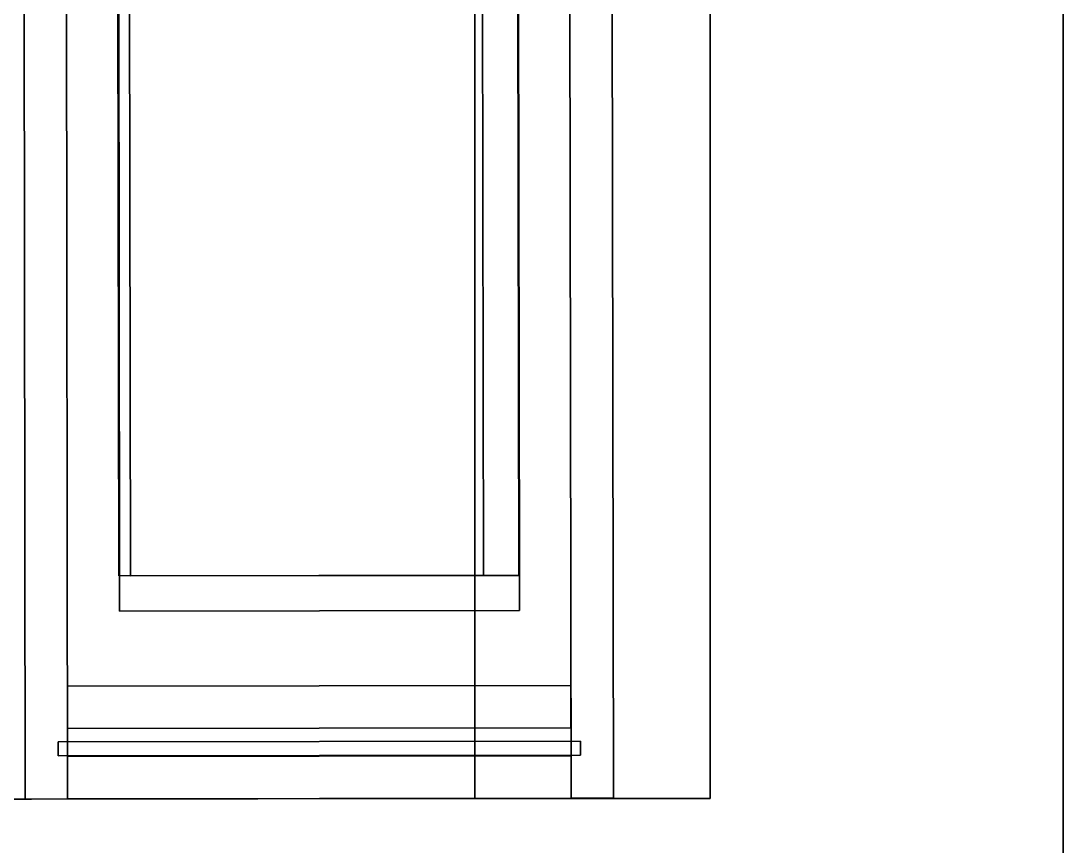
# Model space of a CAD drawing. Extents: x 0 to 3022, y -4615 to 0.
# Drawn here: x 2549 to 2992, y -4033.5 to -3682.5 of the extents above; entities that cross this region are included whole.
import ezdxf

# ---------------------------------------------------------------- set-up
doc = ezdxf.new("R2010")
doc.units = 0
for name, color, linetype in [('LAYER0', 7, 'CONTINUOUS'), ('LAYER1', 7, 'CONTINUOUS'), ('LAYER100', 7, 'CONTINUOUS'), ('LAYER101', 7, 'CONTINUOUS'), ('LAYER102', 7, 'CONTINUOUS'), ('LAYER103', 7, 'CONTINUOUS'), ('LAYER143', 7, 'CONTINUOUS'), ('LAYER666', 7, 'CONTINUOUS'), ('LAYER778', 7, 'CONTINUOUS'), ('LAYER779', 7, 'CONTINUOUS'), ('LAYER780', 7, 'CONTINUOUS'), ('LAYER781', 7, 'CONTINUOUS'), ('LAYER782', 7, 'CONTINUOUS'), ('LAYER783', 7, 'CONTINUOUS'), ('LAYER784', 7, 'CONTINUOUS'), ('LAYER785', 7, 'CONTINUOUS'), ('LAYER786', 7, 'CONTINUOUS'), ('LAYER787', 7, 'CONTINUOUS'), ('LAYER789', 7, 'CONTINUOUS'), ('LAYER790', 7, 'CONTINUOUS'), ('LAYER791', 7, 'CONTINUOUS'), ('LAYER96', 7, 'CONTINUOUS'), ('LAYER97', 7, 'CONTINUOUS'), ('LAYER98', 7, 'CONTINUOUS')]:
    doc.layers.add(name, color=color, linetype=linetype)

msp = doc.modelspace()

# ---------------------------------------------------------------- linework, layer by layer
at = {"layer": 'LAYER0', "invisible_edges": 1}
for points in [[(2992, 0), (0, -4167.22), (0, 0), (2992, 0)], [(2992, -4162.78, 5), (0, 0, 5), (0, -4167.22, 5), (2992, -4162.78, 5)], [(0, 0, 5), (2992, -4162.78, 5), (2992, 0, 5), (0, 0, 5)], [(0, -4167.22), (2992, 0), (2992, -4162.78), (0, -4167.22)], [(2992, 0), (2992, -4162.78, 5), (2992, -4162.78), (2992, 0)], [(2992, -4162.78, 5), (2992, 0), (2992, 0, 5), (2992, -4162.78, 5)]]:
    msp.add_3dface(points, dxfattribs=at)
at = {"layer": 'LAYER1'}
for points, invisible_edges in [([(2992, -4162.78, 2611), (2992, -3341, 2205), (2992, 0, 2611), (2992, -4162.78, 2611)], 3), ([(2842, -3341, 2205), (2842, -4013, 2611), (2842, -150, 2611), (2842, -3341, 2205)], 5), ([(2992, -4162.78, 5), (2842, -4013, 5), (2992, -3341, 5), (2992, -4162.78, 5)], 3), ([(2992, -3341, 5), (2842, -4013, 5), (2842, -3341, 5), (2992, -3341, 5)], 1), ([(2842, -4013, 2611), (2842, -3341, 2205), (2842, -4013, 5), (2842, -4013, 2611)], 3), ([(2842, -3341, 5), (2842, -4013, 5), (2842, -3341, 2205), (2842, -3341, 5)], 2), ([(2992, -4162.78, 2611), (2992, -3341, 5), (2992, -3341, 2205), (2992, -4162.78, 2611)], 5), ([(2992, -3341, 5), (2992, -4162.78, 2611), (2992, -4162.78, 5), (2992, -3341, 5)], 1), ([(2992, -4162.78, 5), (150, -4017, 5), (2842, -4013, 5), (2992, -4162.78, 5)], 5), ([(150, -4017, 2611), (2842, -4013, 5), (150, -4017, 5), (150, -4017, 2611)], 1), ([(2842, -4013, 5), (150, -4017, 2611), (2842, -4013, 2611), (2842, -4013, 5)], 1), ([(0, -4167.22, 5), (150, -4017, 5), (2992, -4162.78, 5), (0, -4167.22, 5)], 3)]:
    msp.add_3dface(points, dxfattribs=dict(at, invisible_edges=invisible_edges))
at = {"layer": 'LAYER100', "invisible_edges": 1}
for points in [[(2568.812, -3983.406, 84.9997), (2782.785, -3965.088, 84.9998), (2568.785, -3965.406, 84.9997), (2568.812, -3983.406, 84.9997)], [(2782.785, -3965.088, 84.9998), (2568.786, -3965.406, 4.9997), (2568.785, -3965.406, 84.9997), (2782.785, -3965.088, 84.9998)], [(2568.786, -3965.406, 4.9997), (2568.812, -3983.406, 84.9997), (2568.785, -3965.406, 84.9997), (2568.786, -3965.406, 4.9997)], [(2782.812, -3983.088, 4.9998), (2568.786, -3965.406, 4.9997), (2782.785, -3965.088, 4.9998), (2782.812, -3983.088, 4.9998)], [(2568.786, -3965.406, 4.9997), (2782.785, -3965.088, 84.9998), (2782.785, -3965.088, 4.9998), (2568.786, -3965.406, 4.9997)], [(2568.786, -3965.406, 4.9997), (2782.812, -3983.088, 4.9998), (2568.812, -3983.406, 4.9997), (2568.786, -3965.406, 4.9997)], [(2568.812, -3983.406, 84.9997), (2568.786, -3965.406, 4.9997), (2568.812, -3983.406, 4.9997), (2568.812, -3983.406, 84.9997)], [(2782.785, -3965.088, 84.9998), (2568.812, -3983.406, 84.9997), (2782.812, -3983.088, 84.9998), (2782.785, -3965.088, 84.9998)], [(2782.785, -3965.088, 84.9998), (2782.812, -3983.088, 4.9998), (2782.785, -3965.088, 4.9998), (2782.785, -3965.088, 84.9998)], [(2782.812, -3983.088, 4.9998), (2782.785, -3965.088, 84.9998), (2782.812, -3983.088, 84.9998), (2782.812, -3983.088, 4.9998)], [(2568.812, -3983.406, 84.9997), (2782.812, -3983.088, 4.9998), (2782.812, -3983.088, 84.9998), (2568.812, -3983.406, 84.9997)], [(2782.812, -3983.088, 4.9998), (2568.812, -3983.406, 84.9997), (2568.812, -3983.406, 4.9997), (2782.812, -3983.088, 4.9998)]]:
    msp.add_3dface(points, dxfattribs=at)
at = {"layer": 'LAYER101', "invisible_edges": 1}
for points in [[(2567.994, -3433.407, 2358.992), (2782.856, -4013.088, 2358.992), (2781.994, -3433.089, 2358.992), (2567.994, -3433.407, 2358.992)], [(2781.994, -3433.089, 2340.992), (2568.856, -4013.406, 2340.992), (2567.994, -3433.407, 2340.992), (2781.994, -3433.089, 2340.992)], [(2568.856, -4013.406, 2340.992), (2781.994, -3433.089, 2340.992), (2782.856, -4013.088, 2340.992), (2568.856, -4013.406, 2340.992)], [(2782.856, -4013.088, 2358.992), (2781.994, -3433.089, 2340.992), (2781.994, -3433.089, 2358.992), (2782.856, -4013.088, 2358.992)], [(2781.994, -3433.089, 2340.992), (2782.856, -4013.088, 2358.992), (2782.856, -4013.088, 2340.992), (2781.994, -3433.089, 2340.992)], [(2782.856, -4013.088, 2358.992), (2567.994, -3433.407, 2358.992), (2568.856, -4013.406, 2358.992), (2782.856, -4013.088, 2358.992)], [(2568.856, -4013.406, 2340.992), (2567.994, -3433.407, 2358.992), (2567.994, -3433.407, 2340.992), (2568.856, -4013.406, 2340.992)], [(2567.994, -3433.407, 2358.992), (2568.856, -4013.406, 2340.992), (2568.856, -4013.406, 2358.992), (2567.994, -3433.407, 2358.992)], [(2568.856, -4013.406, 2340.992), (2782.856, -4013.088, 2358.992), (2568.856, -4013.406, 2358.992), (2568.856, -4013.406, 2340.992)], [(2782.856, -4013.088, 2358.992), (2568.856, -4013.406, 2340.992), (2782.856, -4013.088, 2340.992), (2782.856, -4013.088, 2358.992)]]:
    msp.add_3dface(points, dxfattribs=at)
at = {"layer": 'LAYER102', "invisible_edges": 1}
for points in [[(2564.821, -3989.112, 2345), (2786.821, -3988.782, 98.9998), (2564.821, -3989.112, 98.9998), (2564.821, -3989.112, 2345)], [(2786.821, -3988.782, 98.9998), (2564.821, -3989.112, 2345), (2786.821, -3988.782, 2345), (2786.821, -3988.782, 98.9998)], [(2786.821, -3988.782, 98.9998), (2564.83, -3995.112, 98.9998), (2564.821, -3989.112, 98.9998), (2786.821, -3988.782, 98.9998)], [(2564.821, -3989.112, 2345), (2786.83, -3994.782, 2345), (2786.821, -3988.782, 2345), (2564.821, -3989.112, 2345)], [(2786.83, -3994.782, 2345), (2564.821, -3989.112, 2345), (2564.83, -3995.112, 2345), (2786.83, -3994.782, 2345)], [(2564.83, -3995.112, 98.9998), (2564.821, -3989.112, 2345), (2564.821, -3989.112, 98.9998), (2564.83, -3995.112, 98.9998)], [(2564.821, -3989.112, 2345), (2564.83, -3995.112, 98.9998), (2564.83, -3995.112, 2345), (2564.821, -3989.112, 2345)], [(2564.83, -3995.112, 98.9998), (2786.821, -3988.782, 98.9998), (2786.83, -3994.782, 98.9998), (2564.83, -3995.112, 98.9998)], [(2786.83, -3994.782, 2345), (2786.821, -3988.782, 98.9998), (2786.821, -3988.782, 2345), (2786.83, -3994.782, 2345)], [(2786.821, -3988.782, 98.9998), (2786.83, -3994.782, 2345), (2786.83, -3994.782, 98.9998), (2786.821, -3988.782, 98.9998)], [(2786.83, -3994.782, 2345), (2564.83, -3995.112, 98.9998), (2786.83, -3994.782, 98.9998), (2786.83, -3994.782, 2345)], [(2564.83, -3995.112, 98.9998), (2786.83, -3994.782, 2345), (2564.83, -3995.112, 2345), (2564.83, -3995.112, 98.9998)]]:
    msp.add_3dface(points, dxfattribs=at)
at = {"layer": 'LAYER103', "invisible_edges": 1}
for points in [[(2568.857, -4013.406, 1281.996), (2782.83, -3995.088, 1281.996), (2568.83, -3995.406, 1281.996), (2568.857, -4013.406, 1281.996)], [(2782.83, -3995.088, 1281.996), (2568.831, -3995.406, 1161.996), (2568.83, -3995.406, 1281.996), (2782.83, -3995.088, 1281.996)], [(2568.831, -3995.406, 1161.996), (2568.857, -4013.406, 1281.996), (2568.83, -3995.406, 1281.996), (2568.831, -3995.406, 1161.996)], [(2782.857, -4013.088, 1161.996), (2568.831, -3995.406, 1161.996), (2782.83, -3995.088, 1161.996), (2782.857, -4013.088, 1161.996)], [(2568.831, -3995.406, 1161.996), (2782.83, -3995.088, 1281.996), (2782.83, -3995.088, 1161.996), (2568.831, -3995.406, 1161.996)], [(2568.831, -3995.406, 1161.996), (2782.857, -4013.088, 1161.996), (2568.857, -4013.406, 1161.996), (2568.831, -3995.406, 1161.996)], [(2568.857, -4013.406, 1281.996), (2568.831, -3995.406, 1161.996), (2568.857, -4013.406, 1161.996), (2568.857, -4013.406, 1281.996)], [(2782.83, -3995.088, 1281.996), (2568.857, -4013.406, 1281.996), (2782.857, -4013.088, 1281.996), (2782.83, -3995.088, 1281.996)], [(2782.83, -3995.088, 1281.996), (2782.857, -4013.088, 1161.996), (2782.83, -3995.088, 1161.996), (2782.83, -3995.088, 1281.996)], [(2782.857, -4013.088, 1161.996), (2782.83, -3995.088, 1281.996), (2782.857, -4013.088, 1281.996), (2782.857, -4013.088, 1161.996)], [(2568.857, -4013.406, 1281.996), (2782.857, -4013.088, 1161.996), (2782.857, -4013.088, 1281.996), (2568.857, -4013.406, 1281.996)], [(2782.857, -4013.088, 1161.996), (2568.857, -4013.406, 1281.996), (2568.857, -4013.406, 1161.996), (2782.857, -4013.088, 1161.996)]]:
    msp.add_3dface(points, dxfattribs=at)
at = {"layer": 'LAYER143', "invisible_edges": 1}
for points in [[(2550.858, -4013.432, 5), (2531.996, -3433.46, 5), (2549.996, -3433.433, 5), (2550.858, -4013.432, 5)], [(2532.858, -4013.459, 2555), (2549.996, -3433.433, 2555), (2531.996, -3433.46, 2555), (2532.858, -4013.459, 2555)], [(2531.996, -3433.46, 5), (2550.858, -4013.432, 5), (2532.858, -4013.459, 5), (2531.996, -3433.46, 5)], [(2549.996, -3433.433, 2555), (2532.858, -4013.459, 2555), (2550.858, -4013.432, 2555), (2549.996, -3433.433, 2555)], [(2549.996, -3433.433, 2555), (2550.858, -4013.432, 5), (2549.996, -3433.433, 5), (2549.996, -3433.433, 2555)], [(2550.858, -4013.432, 5), (2549.996, -3433.433, 2555), (2550.858, -4013.432, 2555), (2550.858, -4013.432, 5)], [(2550.858, -4013.432, 5), (2532.858, -4013.459, 2555), (2532.858, -4013.459, 5), (2550.858, -4013.432, 5)], [(2532.858, -4013.459, 2555), (2550.858, -4013.432, 5), (2550.858, -4013.432, 2555), (2532.858, -4013.459, 2555)]]:
    msp.add_3dface(points, dxfattribs=at)
at = {"layer": 'LAYER666', "invisible_edges": 1}
for points in [[(2842, -3403.149, 2365), (2742, -4013.149, 2365), (2742, -3403.149, 2365), (2842, -3403.149, 2365)], [(2742, -4013.149, 2365), (2842, -3403.149, 2365), (2842, -4013.149, 2365), (2742, -4013.149, 2365)], [(2742, -3403.149, 2611), (2742, -4013.149, 2365), (2742, -4013.149, 2611), (2742, -3403.149, 2611)], [(2742, -4013.149, 2365), (2742, -3403.149, 2611), (2742, -3403.149, 2365), (2742, -4013.149, 2365)], [(2842, -4013.149, 2611), (2742, -3403.149, 2611), (2742, -4013.149, 2611), (2842, -4013.149, 2611)], [(2742, -3403.149, 2611), (2842, -4013.149, 2611), (2842, -3403.149, 2611), (2742, -3403.149, 2611)], [(2842, -3403.149, 2365), (2842, -4013.149, 2611), (2842, -4013.149, 2365), (2842, -3403.149, 2365)], [(2842, -4013.149, 2611), (2842, -3403.149, 2365), (2842, -3403.149, 2611), (2842, -4013.149, 2611)], [(2842, -4013.149, 2611), (2742, -4013.149, 2365), (2842, -4013.149, 2365), (2842, -4013.149, 2611)], [(2742, -4013.149, 2365), (2842, -4013.149, 2611), (2742, -4013.149, 2611), (2742, -4013.149, 2365)]]:
    msp.add_3dface(points, dxfattribs=at)
at = {"layer": 'LAYER778', "invisible_edges": 1}
for points in [[(2760.939, -3918.333, 2270), (2590.27, -3468.587, 2270), (2760.27, -3468.334, 2270), (2760.939, -3918.333, 2270)], [(2590.939, -3918.586, 2285), (2760.27, -3468.334, 2285), (2590.27, -3468.587, 2285), (2590.939, -3918.586, 2285)], [(2590.27, -3468.587, 2270), (2760.939, -3918.333, 2270), (2590.939, -3918.586, 2270), (2590.27, -3468.587, 2270)], [(2590.939, -3918.586, 2285), (2590.27, -3468.587, 2270), (2590.939, -3918.586, 2270), (2590.939, -3918.586, 2285)], [(2590.27, -3468.587, 2270), (2590.939, -3918.586, 2285), (2590.27, -3468.587, 2285), (2590.27, -3468.587, 2270)], [(2760.27, -3468.334, 2285), (2590.939, -3918.586, 2285), (2760.939, -3918.333, 2285), (2760.27, -3468.334, 2285)], [(2760.27, -3468.334, 2285), (2760.939, -3918.333, 2270), (2760.27, -3468.334, 2270), (2760.27, -3468.334, 2285)], [(2760.939, -3918.333, 2270), (2760.27, -3468.334, 2285), (2760.939, -3918.333, 2285), (2760.939, -3918.333, 2270)], [(2760.939, -3918.333, 2270), (2590.939, -3918.586, 2285), (2590.939, -3918.586, 2270), (2760.939, -3918.333, 2270)], [(2590.939, -3918.586, 2285), (2760.939, -3918.333, 2270), (2760.939, -3918.333, 2285), (2590.939, -3918.586, 2285)]]:
    msp.add_3dface(points, dxfattribs=at)
at = {"layer": 'LAYER779', "invisible_edges": 1}
for points in [[(2745.582, -3918.357, 565.0004), (2594.913, -3468.581, 565.0004), (2744.913, -3468.358, 565.0004), (2745.582, -3918.357, 565.0004)], [(2595.582, -3918.581, 580.0004), (2744.913, -3468.358, 580.0004), (2594.913, -3468.581, 580.0004), (2595.582, -3918.581, 580.0004)], [(2594.913, -3468.581, 565.0004), (2745.582, -3918.357, 565.0004), (2595.582, -3918.581, 565.0004), (2594.913, -3468.581, 565.0004)], [(2595.582, -3918.581, 580.0004), (2594.913, -3468.581, 565.0004), (2595.582, -3918.581, 565.0004), (2595.582, -3918.581, 580.0004)], [(2594.913, -3468.581, 565.0004), (2595.582, -3918.581, 580.0004), (2594.913, -3468.581, 580.0004), (2594.913, -3468.581, 565.0004)], [(2744.913, -3468.358, 580.0004), (2595.582, -3918.581, 580.0004), (2745.582, -3918.357, 580.0004), (2744.913, -3468.358, 580.0004)], [(2744.913, -3468.358, 580.0004), (2745.582, -3918.357, 565.0004), (2744.913, -3468.358, 565.0004), (2744.913, -3468.358, 580.0004)], [(2745.582, -3918.357, 565.0004), (2744.913, -3468.358, 580.0004), (2745.582, -3918.357, 580.0004), (2745.582, -3918.357, 565.0004)], [(2745.582, -3918.357, 565.0004), (2595.582, -3918.581, 580.0004), (2595.582, -3918.581, 565.0004), (2745.582, -3918.357, 565.0004)], [(2595.582, -3918.581, 580.0004), (2745.582, -3918.357, 565.0004), (2745.582, -3918.357, 580.0004), (2595.582, -3918.581, 580.0004)]]:
    msp.add_3dface(points, dxfattribs=at)
at = {"layer": 'LAYER780', "invisible_edges": 1}
for points in [[(2745.582, -3918.357, 780.0004), (2594.913, -3468.581, 780.0004), (2744.913, -3468.358, 780.0004), (2745.582, -3918.357, 780.0004)], [(2595.582, -3918.581, 795.0004), (2744.913, -3468.358, 795.0004), (2594.913, -3468.581, 795.0004), (2595.582, -3918.581, 795.0004)], [(2594.913, -3468.581, 780.0004), (2745.582, -3918.357, 780.0004), (2595.582, -3918.581, 780.0004), (2594.913, -3468.581, 780.0004)], [(2595.582, -3918.581, 795.0004), (2594.913, -3468.581, 780.0004), (2595.582, -3918.581, 780.0004), (2595.582, -3918.581, 795.0004)], [(2594.913, -3468.581, 780.0004), (2595.582, -3918.581, 795.0004), (2594.913, -3468.581, 795.0004), (2594.913, -3468.581, 780.0004)], [(2744.913, -3468.358, 795.0004), (2595.582, -3918.581, 795.0004), (2745.582, -3918.357, 795.0004), (2744.913, -3468.358, 795.0004)], [(2744.913, -3468.358, 795.0004), (2745.582, -3918.357, 780.0004), (2744.913, -3468.358, 780.0004), (2744.913, -3468.358, 795.0004)], [(2745.582, -3918.357, 780.0004), (2744.913, -3468.358, 795.0004), (2745.582, -3918.357, 795.0004), (2745.582, -3918.357, 780.0004)], [(2745.582, -3918.357, 780.0004), (2595.582, -3918.581, 795.0004), (2595.582, -3918.581, 780.0004), (2745.582, -3918.357, 780.0004)], [(2595.582, -3918.581, 795.0004), (2745.582, -3918.357, 780.0004), (2745.582, -3918.357, 795.0004), (2595.582, -3918.581, 795.0004)]]:
    msp.add_3dface(points, dxfattribs=at)
at = {"layer": 'LAYER781', "invisible_edges": 1}
for points in [[(2745.582, -3918.357, 995.0004), (2594.913, -3468.581, 995.0004), (2744.913, -3468.358, 995.0004), (2745.582, -3918.357, 995.0004)], [(2595.582, -3918.581, 1010), (2744.913, -3468.358, 1010), (2594.913, -3468.581, 1010), (2595.582, -3918.581, 1010)], [(2594.913, -3468.581, 995.0004), (2745.582, -3918.357, 995.0004), (2595.582, -3918.581, 995.0004), (2594.913, -3468.581, 995.0004)], [(2595.582, -3918.581, 1010), (2594.913, -3468.581, 995.0004), (2595.582, -3918.581, 995.0004), (2595.582, -3918.581, 1010)], [(2594.913, -3468.581, 995.0004), (2595.582, -3918.581, 1010), (2594.913, -3468.581, 1010), (2594.913, -3468.581, 995.0004)], [(2744.913, -3468.358, 1010), (2595.582, -3918.581, 1010), (2745.582, -3918.357, 1010), (2744.913, -3468.358, 1010)], [(2744.913, -3468.358, 1010), (2745.582, -3918.357, 995.0004), (2744.913, -3468.358, 995.0004), (2744.913, -3468.358, 1010)], [(2745.582, -3918.357, 995.0004), (2744.913, -3468.358, 1010), (2745.582, -3918.357, 1010), (2745.582, -3918.357, 995.0004)], [(2745.582, -3918.357, 995.0004), (2595.582, -3918.581, 1010), (2595.582, -3918.581, 995.0004), (2745.582, -3918.357, 995.0004)], [(2595.582, -3918.581, 1010), (2745.582, -3918.357, 995.0004), (2745.582, -3918.357, 1010), (2595.582, -3918.581, 1010)]]:
    msp.add_3dface(points, dxfattribs=at)
at = {"layer": 'LAYER782', "invisible_edges": 1}
for points in [[(2745.582, -3918.357, 1210), (2594.913, -3468.581, 1210), (2744.913, -3468.358, 1210), (2745.582, -3918.357, 1210)], [(2595.582, -3918.581, 1225), (2744.913, -3468.358, 1225), (2594.913, -3468.581, 1225), (2595.582, -3918.581, 1225)], [(2594.913, -3468.581, 1210), (2745.582, -3918.357, 1210), (2595.582, -3918.581, 1210), (2594.913, -3468.581, 1210)], [(2595.582, -3918.581, 1225), (2594.913, -3468.581, 1210), (2595.582, -3918.581, 1210), (2595.582, -3918.581, 1225)], [(2594.913, -3468.581, 1210), (2595.582, -3918.581, 1225), (2594.913, -3468.581, 1225), (2594.913, -3468.581, 1210)], [(2744.913, -3468.358, 1225), (2595.582, -3918.581, 1225), (2745.582, -3918.357, 1225), (2744.913, -3468.358, 1225)], [(2744.913, -3468.358, 1225), (2745.582, -3918.357, 1210), (2744.913, -3468.358, 1210), (2744.913, -3468.358, 1225)], [(2745.582, -3918.357, 1210), (2744.913, -3468.358, 1225), (2745.582, -3918.357, 1225), (2745.582, -3918.357, 1210)], [(2745.582, -3918.357, 1210), (2595.582, -3918.581, 1225), (2595.582, -3918.581, 1210), (2745.582, -3918.357, 1210)], [(2595.582, -3918.581, 1225), (2745.582, -3918.357, 1210), (2745.582, -3918.357, 1225), (2595.582, -3918.581, 1225)]]:
    msp.add_3dface(points, dxfattribs=at)
at = {"layer": 'LAYER783', "invisible_edges": 1}
for points in [[(2745.582, -3918.357, 1425), (2594.913, -3468.581, 1425), (2744.913, -3468.358, 1425), (2745.582, -3918.357, 1425)], [(2595.582, -3918.581, 1440), (2744.913, -3468.358, 1440), (2594.913, -3468.581, 1440), (2595.582, -3918.581, 1440)], [(2594.913, -3468.581, 1425), (2745.582, -3918.357, 1425), (2595.582, -3918.581, 1425), (2594.913, -3468.581, 1425)], [(2595.582, -3918.581, 1440), (2594.913, -3468.581, 1425), (2595.582, -3918.581, 1425), (2595.582, -3918.581, 1440)], [(2594.913, -3468.581, 1425), (2595.582, -3918.581, 1440), (2594.913, -3468.581, 1440), (2594.913, -3468.581, 1425)], [(2744.913, -3468.358, 1440), (2595.582, -3918.581, 1440), (2745.582, -3918.357, 1440), (2744.913, -3468.358, 1440)], [(2744.913, -3468.358, 1440), (2745.582, -3918.357, 1425), (2744.913, -3468.358, 1425), (2744.913, -3468.358, 1440)], [(2745.582, -3918.357, 1425), (2744.913, -3468.358, 1440), (2745.582, -3918.357, 1440), (2745.582, -3918.357, 1425)], [(2745.582, -3918.357, 1425), (2595.582, -3918.581, 1440), (2595.582, -3918.581, 1425), (2745.582, -3918.357, 1425)], [(2595.582, -3918.581, 1440), (2745.582, -3918.357, 1425), (2745.582, -3918.357, 1440), (2595.582, -3918.581, 1440)]]:
    msp.add_3dface(points, dxfattribs=at)
at = {"layer": 'LAYER784', "invisible_edges": 1}
for points in [[(2745.582, -3918.357, 1640), (2594.913, -3468.581, 1640), (2744.913, -3468.358, 1640), (2745.582, -3918.357, 1640)], [(2595.582, -3918.581, 1655), (2744.913, -3468.358, 1655), (2594.913, -3468.581, 1655), (2595.582, -3918.581, 1655)], [(2594.913, -3468.581, 1640), (2745.582, -3918.357, 1640), (2595.582, -3918.581, 1640), (2594.913, -3468.581, 1640)], [(2595.582, -3918.581, 1655), (2594.913, -3468.581, 1640), (2595.582, -3918.581, 1640), (2595.582, -3918.581, 1655)], [(2594.913, -3468.581, 1640), (2595.582, -3918.581, 1655), (2594.913, -3468.581, 1655), (2594.913, -3468.581, 1640)], [(2744.913, -3468.358, 1655), (2595.582, -3918.581, 1655), (2745.582, -3918.357, 1655), (2744.913, -3468.358, 1655)], [(2744.913, -3468.358, 1655), (2745.582, -3918.357, 1640), (2744.913, -3468.358, 1640), (2744.913, -3468.358, 1655)], [(2745.582, -3918.357, 1640), (2744.913, -3468.358, 1655), (2745.582, -3918.357, 1655), (2745.582, -3918.357, 1640)], [(2745.582, -3918.357, 1640), (2595.582, -3918.581, 1655), (2595.582, -3918.581, 1640), (2745.582, -3918.357, 1640)], [(2595.582, -3918.581, 1655), (2745.582, -3918.357, 1640), (2745.582, -3918.357, 1655), (2595.582, -3918.581, 1655)]]:
    msp.add_3dface(points, dxfattribs=at)
at = {"layer": 'LAYER785', "invisible_edges": 1}
for points in [[(2745.582, -3918.357, 1855), (2594.913, -3468.581, 1855), (2744.913, -3468.358, 1855), (2745.582, -3918.357, 1855)], [(2595.582, -3918.581, 1870), (2744.913, -3468.358, 1870), (2594.913, -3468.581, 1870), (2595.582, -3918.581, 1870)], [(2594.913, -3468.581, 1855), (2745.582, -3918.357, 1855), (2595.582, -3918.581, 1855), (2594.913, -3468.581, 1855)], [(2595.582, -3918.581, 1870), (2594.913, -3468.581, 1855), (2595.582, -3918.581, 1855), (2595.582, -3918.581, 1870)], [(2594.913, -3468.581, 1855), (2595.582, -3918.581, 1870), (2594.913, -3468.581, 1870), (2594.913, -3468.581, 1855)], [(2744.913, -3468.358, 1870), (2595.582, -3918.581, 1870), (2745.582, -3918.357, 1870), (2744.913, -3468.358, 1870)], [(2744.913, -3468.358, 1870), (2745.582, -3918.357, 1855), (2744.913, -3468.358, 1855), (2744.913, -3468.358, 1870)], [(2745.582, -3918.357, 1855), (2744.913, -3468.358, 1870), (2745.582, -3918.357, 1870), (2745.582, -3918.357, 1855)], [(2745.582, -3918.357, 1855), (2595.582, -3918.581, 1870), (2595.582, -3918.581, 1855), (2745.582, -3918.357, 1855)], [(2595.582, -3918.581, 1870), (2745.582, -3918.357, 1855), (2745.582, -3918.357, 1870), (2595.582, -3918.581, 1870)]]:
    msp.add_3dface(points, dxfattribs=at)
at = {"layer": 'LAYER786', "invisible_edges": 1}
for points in [[(2745.582, -3918.357, 2070), (2594.913, -3468.581, 2070), (2744.913, -3468.358, 2070), (2745.582, -3918.357, 2070)], [(2595.582, -3918.581, 2085), (2744.913, -3468.358, 2085), (2594.913, -3468.581, 2085), (2595.582, -3918.581, 2085)], [(2594.913, -3468.581, 2070), (2745.582, -3918.357, 2070), (2595.582, -3918.581, 2070), (2594.913, -3468.581, 2070)], [(2595.582, -3918.581, 2085), (2594.913, -3468.581, 2070), (2595.582, -3918.581, 2070), (2595.582, -3918.581, 2085)], [(2594.913, -3468.581, 2070), (2595.582, -3918.581, 2085), (2594.913, -3468.581, 2085), (2594.913, -3468.581, 2070)], [(2744.913, -3468.358, 2085), (2595.582, -3918.581, 2085), (2745.582, -3918.357, 2085), (2744.913, -3468.358, 2085)], [(2744.913, -3468.358, 2085), (2745.582, -3918.357, 2070), (2744.913, -3468.358, 2070), (2744.913, -3468.358, 2085)], [(2745.582, -3918.357, 2070), (2744.913, -3468.358, 2085), (2745.582, -3918.357, 2085), (2745.582, -3918.357, 2070)], [(2745.582, -3918.357, 2070), (2595.582, -3918.581, 2085), (2595.582, -3918.581, 2070), (2745.582, -3918.357, 2070)], [(2595.582, -3918.581, 2085), (2745.582, -3918.357, 2070), (2745.582, -3918.357, 2085), (2595.582, -3918.581, 2085)]]:
    msp.add_3dface(points, dxfattribs=at)
at = {"layer": 'LAYER787', "invisible_edges": 1}
for points in [[(2745.582, -3918.357, 350.0004), (2594.913, -3468.581, 350.0004), (2744.913, -3468.358, 350.0004), (2745.582, -3918.357, 350.0004)], [(2595.582, -3918.581, 365.0004), (2744.913, -3468.358, 365.0004), (2594.913, -3468.581, 365.0004), (2595.582, -3918.581, 365.0004)], [(2594.913, -3468.581, 350.0004), (2745.582, -3918.357, 350.0004), (2595.582, -3918.581, 350.0004), (2594.913, -3468.581, 350.0004)], [(2595.582, -3918.581, 365.0004), (2594.913, -3468.581, 350.0004), (2595.582, -3918.581, 350.0004), (2595.582, -3918.581, 365.0004)], [(2594.913, -3468.581, 350.0004), (2595.582, -3918.581, 365.0004), (2594.913, -3468.581, 365.0004), (2594.913, -3468.581, 350.0004)], [(2744.913, -3468.358, 365.0004), (2595.582, -3918.581, 365.0004), (2745.582, -3918.357, 365.0004), (2744.913, -3468.358, 365.0004)], [(2744.913, -3468.358, 365.0004), (2745.582, -3918.357, 350.0004), (2744.913, -3468.358, 350.0004), (2744.913, -3468.358, 365.0004)], [(2745.582, -3918.357, 350.0004), (2744.913, -3468.358, 365.0004), (2745.582, -3918.357, 365.0004), (2745.582, -3918.357, 350.0004)], [(2745.582, -3918.357, 350.0004), (2595.582, -3918.581, 365.0004), (2595.582, -3918.581, 350.0004), (2745.582, -3918.357, 350.0004)], [(2595.582, -3918.581, 365.0004), (2745.582, -3918.357, 350.0004), (2745.582, -3918.357, 365.0004), (2595.582, -3918.581, 365.0004)]]:
    msp.add_3dface(points, dxfattribs=at)
at = {"layer": 'LAYER789', "invisible_edges": 1}
for points in [[(2760.582, -3918.222, 135), (2589.913, -3468.475, 135), (2759.913, -3468.222, 135), (2760.582, -3918.222, 135)], [(2590.582, -3918.474, 150), (2759.913, -3468.222, 150), (2589.913, -3468.475, 150), (2590.582, -3918.474, 150)], [(2589.913, -3468.475, 135), (2760.582, -3918.222, 135), (2590.582, -3918.474, 135), (2589.913, -3468.475, 135)], [(2590.582, -3918.474, 150), (2589.913, -3468.475, 135), (2590.582, -3918.474, 135), (2590.582, -3918.474, 150)], [(2589.913, -3468.475, 135), (2590.582, -3918.474, 150), (2589.913, -3468.475, 150), (2589.913, -3468.475, 135)], [(2759.913, -3468.222, 150), (2590.582, -3918.474, 150), (2760.582, -3918.222, 150), (2759.913, -3468.222, 150)], [(2759.913, -3468.222, 150), (2760.582, -3918.222, 135), (2759.913, -3468.222, 135), (2759.913, -3468.222, 150)], [(2760.582, -3918.222, 135), (2759.913, -3468.222, 150), (2760.582, -3918.222, 150), (2760.582, -3918.222, 135)], [(2760.582, -3918.222, 135), (2590.582, -3918.474, 150), (2590.582, -3918.474, 135), (2760.582, -3918.222, 135)], [(2590.582, -3918.474, 150), (2760.582, -3918.222, 135), (2760.582, -3918.222, 150), (2590.582, -3918.474, 150)]]:
    msp.add_3dface(points, dxfattribs=at)
at = {"layer": 'LAYER790', "invisible_edges": 1}
for points in [[(2760.939, -3918.334, 135.0004), (2590.961, -3933.586, 135.0004), (2590.939, -3918.586, 135.0004), (2760.939, -3918.334, 135.0004)], [(2590.939, -3918.586, 2285), (2760.961, -3933.334, 2285), (2760.939, -3918.334, 2285), (2590.939, -3918.586, 2285)], [(2590.939, -3918.586, 2285), (2760.939, -3918.334, 135.0004), (2590.939, -3918.586, 135.0004), (2590.939, -3918.586, 2285)], [(2760.939, -3918.334, 135.0004), (2590.939, -3918.586, 2285), (2760.939, -3918.334, 2285), (2760.939, -3918.334, 135.0004)], [(2590.939, -3918.586, 2285), (2590.961, -3933.586, 135.0004), (2590.962, -3933.586, 2285), (2590.939, -3918.586, 2285)], [(2590.961, -3933.586, 135.0004), (2590.939, -3918.586, 2285), (2590.939, -3918.586, 135.0004), (2590.961, -3933.586, 135.0004)], [(2760.961, -3933.334, 2285), (2590.939, -3918.586, 2285), (2590.962, -3933.586, 2285), (2760.961, -3933.334, 2285)], [(2590.961, -3933.586, 135.0004), (2760.939, -3918.334, 135.0004), (2760.961, -3933.334, 135.0004), (2590.961, -3933.586, 135.0004)], [(2760.939, -3918.334, 135.0004), (2760.961, -3933.334, 2285), (2760.961, -3933.334, 135.0004), (2760.939, -3918.334, 135.0004)], [(2760.961, -3933.334, 2285), (2760.939, -3918.334, 135.0004), (2760.939, -3918.334, 2285), (2760.961, -3933.334, 2285)], [(2760.961, -3933.334, 2285), (2590.961, -3933.586, 135.0004), (2760.961, -3933.334, 135.0004), (2760.961, -3933.334, 2285)], [(2590.961, -3933.586, 135.0004), (2760.961, -3933.334, 2285), (2590.962, -3933.586, 2285), (2590.961, -3933.586, 135.0004)]]:
    msp.add_3dface(points, dxfattribs=at)
at = {"layer": 'LAYER791', "invisible_edges": 1}
for points in [[(2760.582, -3918.312, 150.0001), (2744.913, -3468.334, 150.0002), (2759.913, -3468.312, 150.0002), (2760.582, -3918.312, 150.0001)], [(2745.582, -3918.334, 2270), (2759.913, -3468.313, 2270), (2744.913, -3468.335, 2270), (2745.582, -3918.334, 2270)], [(2744.913, -3468.334, 150.0002), (2760.582, -3918.312, 150.0001), (2745.582, -3918.334, 150.0001), (2744.913, -3468.334, 150.0002)], [(2745.582, -3918.334, 2270), (2744.913, -3468.334, 150.0002), (2745.582, -3918.334, 150.0001), (2745.582, -3918.334, 2270)], [(2744.913, -3468.334, 150.0002), (2745.582, -3918.334, 2270), (2744.913, -3468.335, 2270), (2744.913, -3468.334, 150.0002)], [(2759.913, -3468.313, 2270), (2745.582, -3918.334, 2270), (2760.582, -3918.312, 2270), (2759.913, -3468.313, 2270)], [(2759.913, -3468.313, 2270), (2760.582, -3918.312, 150.0001), (2759.913, -3468.312, 150.0002), (2759.913, -3468.313, 2270)], [(2760.582, -3918.312, 150.0001), (2759.913, -3468.313, 2270), (2760.582, -3918.312, 2270), (2760.582, -3918.312, 150.0001)], [(2745.582, -3918.334, 2270), (2760.582, -3918.312, 150.0001), (2760.582, -3918.312, 2270), (2745.582, -3918.334, 2270)], [(2760.582, -3918.312, 150.0001), (2745.582, -3918.334, 2270), (2745.582, -3918.334, 150.0001), (2760.582, -3918.312, 150.0001)]]:
    msp.add_3dface(points, dxfattribs=at)
at = {"layer": 'LAYER96', "invisible_edges": 1}
for points in [[(2800.857, -4013.061, 5), (2781.995, -3433.089, 5), (2799.995, -3433.062, 5), (2800.857, -4013.061, 5)], [(2782.857, -4013.088, 2360), (2799.995, -3433.062, 2360), (2781.995, -3433.089, 2360), (2782.857, -4013.088, 2360)], [(2782.857, -4013.088, 2360), (2781.995, -3433.089, 5), (2782.857, -4013.088, 5), (2782.857, -4013.088, 2360)], [(2781.995, -3433.089, 5), (2782.857, -4013.088, 2360), (2781.995, -3433.089, 2360), (2781.995, -3433.089, 5)], [(2781.995, -3433.089, 5), (2800.857, -4013.061, 5), (2782.857, -4013.088, 5), (2781.995, -3433.089, 5)], [(2799.995, -3433.062, 2360), (2782.857, -4013.088, 2360), (2800.857, -4013.061, 2360), (2799.995, -3433.062, 2360)], [(2799.995, -3433.062, 2360), (2800.857, -4013.061, 5), (2799.995, -3433.062, 5), (2799.995, -3433.062, 2360)], [(2800.857, -4013.061, 5), (2799.995, -3433.062, 2360), (2800.857, -4013.061, 2360), (2800.857, -4013.061, 5)], [(2800.857, -4013.061, 5), (2782.857, -4013.088, 2360), (2782.857, -4013.088, 5), (2800.857, -4013.061, 5)], [(2782.857, -4013.088, 2360), (2800.857, -4013.061, 5), (2800.857, -4013.061, 2360), (2782.857, -4013.088, 2360)]]:
    msp.add_3dface(points, dxfattribs=at)
at = {"layer": 'LAYER97', "invisible_edges": 1}
for points in [[(2568.857, -4013.406, 4.9929), (2549.995, -3433.433, 4.9929), (2567.995, -3433.407, 4.9929), (2568.857, -4013.406, 4.9929)], [(2550.857, -4013.433, 2359.993), (2567.995, -3433.407, 2359.993), (2549.995, -3433.433, 2359.993), (2550.857, -4013.433, 2359.993)], [(2549.995, -3433.433, 4.9929), (2568.857, -4013.406, 4.9929), (2550.857, -4013.433, 4.9929), (2549.995, -3433.433, 4.9929)], [(2549.995, -3433.433, 4.9929), (2550.857, -4013.433, 2359.993), (2549.995, -3433.433, 2359.993), (2549.995, -3433.433, 4.9929)], [(2550.857, -4013.433, 2359.993), (2549.995, -3433.433, 4.9929), (2550.857, -4013.433, 4.9929), (2550.857, -4013.433, 2359.993)], [(2567.995, -3433.407, 2359.993), (2550.857, -4013.433, 2359.993), (2568.857, -4013.406, 2359.993), (2567.995, -3433.407, 2359.993)], [(2568.857, -4013.406, 4.9929), (2567.995, -3433.407, 2359.993), (2568.857, -4013.406, 2359.993), (2568.857, -4013.406, 4.9929)], [(2567.995, -3433.407, 2359.993), (2568.857, -4013.406, 4.9929), (2567.995, -3433.407, 4.9929), (2567.995, -3433.407, 2359.993)], [(2550.857, -4013.433, 2359.993), (2568.857, -4013.406, 4.9929), (2568.857, -4013.406, 2359.993), (2550.857, -4013.433, 2359.993)], [(2568.857, -4013.406, 4.9929), (2550.857, -4013.433, 2359.993), (2550.857, -4013.433, 4.9929), (2568.857, -4013.406, 4.9929)]]:
    msp.add_3dface(points, dxfattribs=at)
at = {"layer": 'LAYER98', "invisible_edges": 1}
for points in [[(2781.995, -3433.089, 84.9998), (2568.857, -4013.406, 84.9998), (2567.995, -3433.407, 84.9998), (2781.995, -3433.089, 84.9998)], [(2567.995, -3433.407, 102.9998), (2782.857, -4013.088, 102.9998), (2781.995, -3433.089, 102.9998), (2567.995, -3433.407, 102.9998)], [(2568.857, -4013.406, 84.9998), (2781.995, -3433.089, 84.9998), (2782.857, -4013.088, 84.9998), (2568.857, -4013.406, 84.9998)], [(2782.857, -4013.088, 102.9998), (2781.995, -3433.089, 84.9998), (2781.995, -3433.089, 102.9998), (2782.857, -4013.088, 102.9998)], [(2781.995, -3433.089, 84.9998), (2782.857, -4013.088, 102.9998), (2782.857, -4013.088, 84.9998), (2781.995, -3433.089, 84.9998)], [(2568.857, -4013.406, 84.9998), (2567.995, -3433.407, 102.9998), (2567.995, -3433.407, 84.9998), (2568.857, -4013.406, 84.9998)], [(2567.995, -3433.407, 102.9998), (2568.857, -4013.406, 84.9998), (2568.857, -4013.406, 102.9998), (2567.995, -3433.407, 102.9998)], [(2782.857, -4013.088, 102.9998), (2567.995, -3433.407, 102.9998), (2568.857, -4013.406, 102.9998), (2782.857, -4013.088, 102.9998)], [(2782.857, -4013.088, 102.9998), (2568.857, -4013.406, 84.9998), (2782.857, -4013.088, 84.9998), (2782.857, -4013.088, 102.9998)], [(2568.857, -4013.406, 84.9998), (2782.857, -4013.088, 102.9998), (2568.857, -4013.406, 102.9998), (2568.857, -4013.406, 84.9998)]]:
    msp.add_3dface(points, dxfattribs=at)

# ---------------------------------------------------------------- meshes
at = {"layer": 'LAYER1'}
mesh = msp.add_polymesh((5, 2), dxfattribs=at)
for k, corner in enumerate([(2842, -150, 2611), (150, -150, 2611), (2842, -4013, 2611), (2842, -150, 2611), (150, -4017, 2611), (2842, -4013, 2611), (150, -150, 2611), (150, -4017, 2611), (0, 0, 2611), (0, -4167.223, 2611)]):
    mesh.set_mesh_vertex(divmod(k, 2), corner)

doc.saveas('drawing.dxf')
